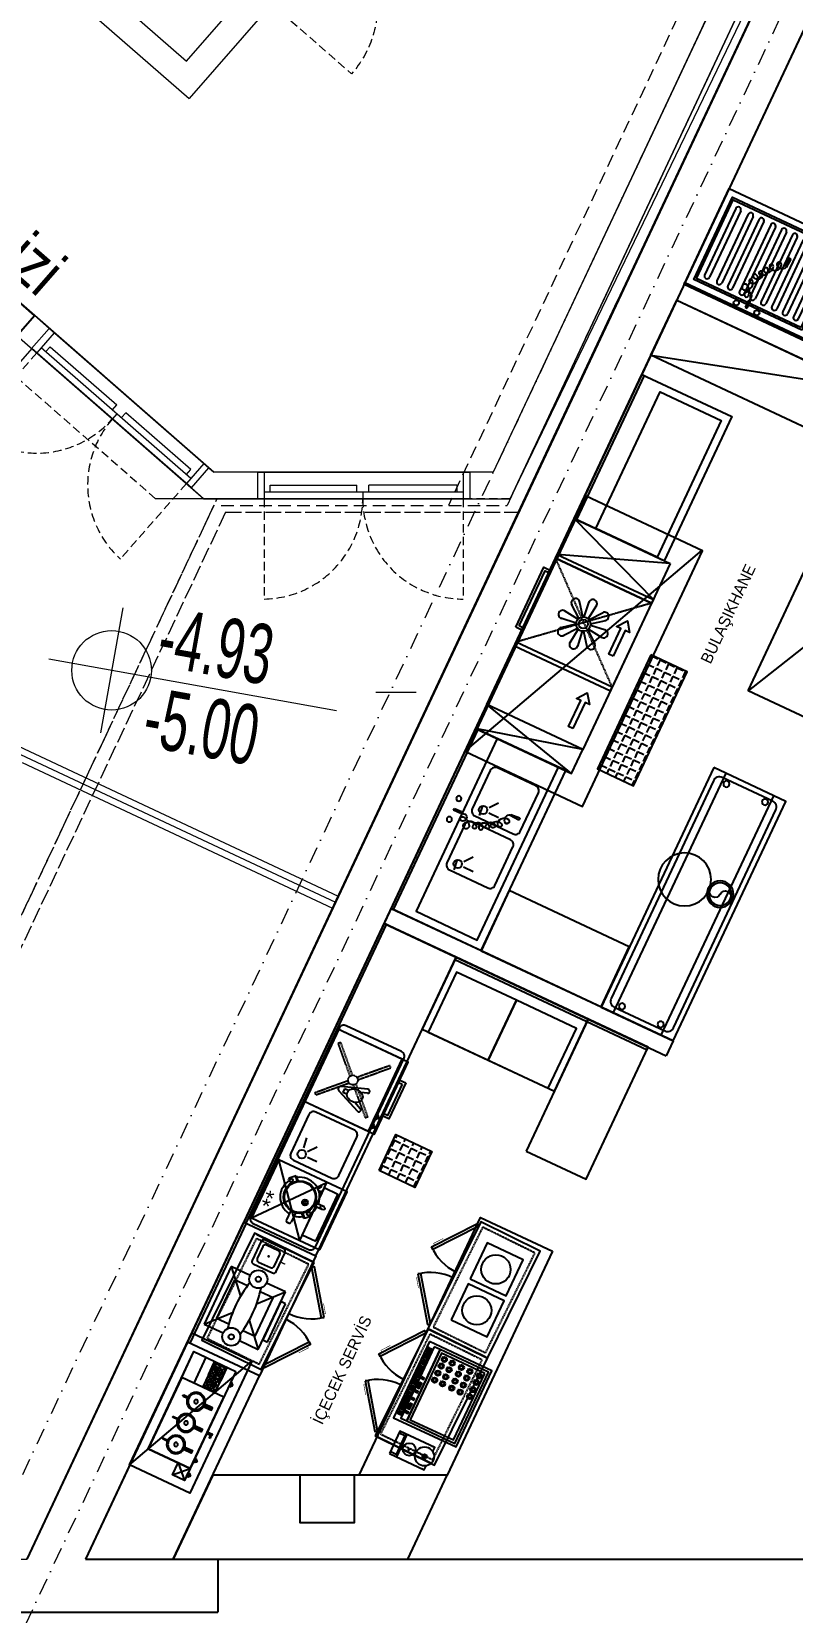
# Model space of a CAD drawing. Header units: millimetres. Extents: x 24907 to 30960, y 3978 to 9944.
# Drawn here: x 26762 to 27335, y 7959 to 9152 of the extents above; entities that cross this region are included whole.
import ezdxf
from ezdxf.enums import TextEntityAlignment as Align

# ---------------------------------------------------------------- set-up
doc = ezdxf.new("R2010")
doc.units = ezdxf.units.MM
for name, pattern in [('ACAD_ISO02W100', [15, 12, -3]), ('DASHDOT', [25.4, 12.7, -6.35, 0, -6.35]), ('DASHED', [0.75, 0.5, -0.25]), ('DOT', [6.35, 0, -6.35]), ('HIDDEN', [9.525, 6.35, -3.175])]:
    doc.linetypes.add(name, pattern=pattern)
for name, color, linetype, lineweight in [('apn', 100, 'Continuous', 20), ('ax2', 211, 'DASHDOT', 13), ('dv', 1, 'Continuous', 20), ('dv_bims_20', 1, 'Continuous', 20), ('iz', 241, 'DOT', 13), ('kl', 5, 'Continuous', 25), ('kr', 42, 'Continuous', 9), ('mr', 124, 'Continuous', 13), ('P', 121, 'HIDDEN', 13), ('p1', 8, 'HIDDEN', 13), ('p2', 121, 'HIDDEN', 13), ('tkpl', 220, 'Continuous', 5), ('y3', 3, 'Continuous', 13)]:
    doc.layers.add(name, color=color, linetype=linetype, lineweight=lineweight)
doc.layers.add('Kıtc-002 Çizgi', color=7, linetype='Continuous')
doc.layers.add('S2000-002 Çizgi', color=7, linetype='Continuous')
doc.styles.get("Standard").update_dxf_attribs({"font": 'arial.ttf'})
doc.styles.add('STYLE5', font='arial.ttf', dxfattribs={"width": 0.6})
doc.styles.add('TAKSİM', font='GOTHIC.TTF', dxfattribs={"height": 20})
doc.styles.add('TRONS', font='arial.ttf', dxfattribs={"width": 0.6, "height": 17.5})

# ---------------------------------------------------------------- blocks, each defined once
blk = doc.blocks.new('y-170')
at = {"layer": 'apn'}
for p, q in [((-170, 15), (0, 15)), ((-165, -5), (-165, 15)), ((-85, 10), (-85, 15)), ((-5, -5), (-5, 15)), ((-165, 10), (-5, 10)), ((-160.5, 9.8), (-160.5, 4.8)), ((-160.5, 4.8), (-89.5, 4.8)), ((-89.5, 9.8), (-89.5, 4.8)), ((-80.5, 9.8), (-80.5, 4.8)), ((-9.5, 4.8), (-80.5, 4.8)), ((-9.5, 9.8), (-9.5, 4.8)), ((0, -5), (-170, -5))]:
    blk.add_line(p, q, dxfattribs=at)
at = {"layer": 'p1'}
for p, q in [((-165, 15), (-165, 95)), ((-5, 15), (-5, 95))]:
    blk.add_line(p, q, dxfattribs=at)
for centre, start, end in [((-165, 15), 0, 90), ((-5, 15), 90, 180)]:
    blk.add_arc(centre, 80, start, end, dxfattribs=at)
blk = doc.blocks.new('kot-p')
for p, q in [((0, 24), (0, -24)), ((86.14, 0), (-24, 0))]:
    blk.add_line(p, q)
blk.add_circle((0, 0), 15)
blk = doc.blocks.new('A$C521B02A0')
at = {"layer": 'S2000-002 Çizgi'}
blk.add_line((6.6, 10), (10.6, 10), dxfattribs=at)
for points in [[(0, 64), (0, 10), (60, 10), (60, 64)], [(0, 64), (0, 5), (60, 5), (60, 64)], [(3, 10), (6.6, 10), (6.6, 8.5), (3, 8.5)], [(4, 8.5), (5.4, 8.5), (5.4, 7.1), (4, 7.1)], [(10.6, 10), (14.3, 10), (14.3, 8.5), (10.6, 8.5)], [(11.6, 8.5), (13.1, 8.5), (13.1, 7.1), (11.6, 7.1)], [(45, 0), (15, 0), (15, 5), (45, 5)], [(43, 2), (17, 2), (17, 5), (43, 5)]]:
    blk.add_lwpolyline(points, close=True, dxfattribs=at)
at = {"layer": 'S2000-002 Çizgi', "linetype": 'DASHED'}
for points in [[(8.1, 57.4), (9.5, 58.8)], [(8.1, 57.4), (26.8, 38.7)], [(9.5, 58.8), (28.2, 40.1)], [(31.9, 40.2), (50.5, 58.8)], [(33.3, 38.8), (51.9, 57.4)], [(50.5, 58.8), (51.9, 57.4)], [(26.7, 35.1), (8.1, 16.4)], [(28.1, 33.6), (9.5, 15)], [(31.8, 33.7), (50.5, 15)], [(33.2, 35.2), (51.9, 16.4)], [(9.5, 15), (8.1, 16.4)], [(50.5, 15), (51.9, 16.4)]]:
    blk.add_lwpolyline(points, dxfattribs=at)
blk.add_circle((30, 36.9), 3.63, dxfattribs=at)
blk = doc.blocks.new('A$C3C3A6592')
at = {"layer": 'S2000-002 Çizgi'}
for points in [[(0, 57), (48.3, 16.9)], [(0, 16.9), (48.3, 57)], [(0, 16.9), (48.3, 16.9)]]:
    blk.add_lwpolyline(points, dxfattribs=at)
for points in [[(0, 0), (48.3, 0), (48.3, 57), (0, 57)], [(4.6, 5.6), (43.7, 5.6), (43.7, 16.9), (4.6, 16.9)]]:
    blk.add_lwpolyline(points, close=True, dxfattribs=at)
blk.add_text('**', height=12, dxfattribs=at).set_placement((11.9, 43))
blk = doc.blocks.new('A$C664B4501')
at = {"layer": 'S2000-002 Çizgi'}
for p, q in [((31, 6.3), (35.4, 8.2)), ((48.3, 6.3), (52.6, 8.2))]:
    blk.add_line(p, q, dxfattribs=at)
for points in [[(0, 0), (63.5, 0), (63.5, 52), (0, 52)], [(2, 10), (61.5, 10), (61.5, 50), (2, 50)], [(4, 48), (4, 12), (59.5, 12), (59.5, 48)], [(2, 5), (61.5, 5), (61.5, 10), (2, 10)], [(26.6, 6.1), (27.8, 6.1), (27.8, 8.2), (26.6, 8.2)], [(31, 6.3), (35.4, 6.3), (35.4, 8.2), (31, 8.2)], [(37.7, 6.1), (38.8, 6.1), (38.8, 8.2), (37.7, 8.2)], [(43.8, 6.1), (45, 6.1), (45, 8.2), (43.8, 8.2)], [(48.3, 6.3), (52.6, 6.3), (52.6, 8.2), (48.3, 8.2)], [(54.9, 6.1), (56.1, 6.1), (56.1, 8.2), (54.9, 8.2)]]:
    blk.add_lwpolyline(points, close=True, dxfattribs=at)
for points, const_width in [([(6.5, 43.3), (5.9, 42.4)], 0.5), ([(11.9, 43.3), (11.3, 42.4)], 0.5), ([(17.9, 43.3), (17.3, 42.4)], 0.5), ([(23.6, 43.3), (23, 42.4)], 0.5), ([(6.5, 35.4), (5.9, 34.5)], 0.5), ([(6.5, 28.5), (5.9, 27.6)], 0.5), ([(11.9, 35.4), (11.3, 34.5)], 0.5), ([(11.9, 28.5), (11.3, 27.6)], 0.5), ([(17.9, 35.4), (17.3, 34.5)], 0.5), ([(17.9, 28.5), (17.3, 27.6)], 0.5), ([(23.6, 35.4), (23, 34.5)], 0.5), ([(23.6, 28.5), (23, 27.6)], 0.5), ([(6.5, 20.7), (5.9, 19.8)], 0.5), ([(6.5, 14.1), (5.9, 13.2)], 0.5), ([(11.9, 20.7), (11.3, 19.8)], 0.5), ([(11.9, 14.1), (11.3, 13.2)], 0.5), ([(17.9, 20.7), (17.3, 19.8)], 0.5), ([(17.9, 14.1), (17.3, 13.2)], 0.5), ([(23.6, 20.7), (23, 19.8)], 0.5), ([(23.6, 14.1), (23, 13.2)], 0.5), ([(26.6, 7.5), (27.8, 7.5)], 0.5), ([(33.2, 5), (33.2, 1.5)], 1), ([(37.7, 7.5), (38.8, 7.5)], 0.5), ([(43.8, 7.5), (45, 7.5)], 0.5), ([(50.5, 5), (50.5, 1.5)], 1), ([(54.9, 7.5), (56.1, 7.5)], 0.5)]:
    blk.add_lwpolyline(points, dxfattribs=dict(at, const_width=const_width))
for points in [[(4.3, 1.8), (4.3, 5)], [(5.9, 5), (5.9, 1.8)], [(6.9, 1.8), (6.9, 5)], [(8.6, 5), (8.6, 1.8)], [(9.6, 1.8), (9.6, 5)], [(11.3, 5), (11.3, 1.8)], [(12.3, 1.8), (12.3, 5)], [(14, 5), (14, 1.8)], [(15, 1.8), (15, 5)], [(16.6, 5), (16.6, 1.8)], [(17.6, 1.8), (17.6, 5)], [(19.3, 5), (19.3, 1.8)], [(20.3, 1.8), (20.3, 5)], [(22, 5), (22, 1.8)], [(23, 1.8), (23, 5)], [(24.7, 5), (24.7, 1.8)], [(25.7, 1.8), (25.7, 5)], [(27.3, 5), (27.3, 1.8)], [(28.3, 1.8), (28.3, 5)], [(30, 5), (30, 1.8)], [(31, 1.8), (31, 5)], [(32.7, 5), (32.7, 1.8)], [(33.7, 1.8), (33.7, 5)], [(35.4, 5), (35.4, 1.8)], [(36.4, 1.8), (36.4, 5)], [(38, 5), (38, 1.8)], [(39, 1.8), (39, 5)], [(40.7, 5), (40.7, 1.8)], [(41.7, 1.8), (41.7, 5)], [(43.4, 5), (43.4, 1.8)], [(44.4, 1.8), (44.4, 5)], [(46.1, 5), (46.1, 1.8)], [(47.1, 1.8), (47.1, 5)], [(48.7, 5), (48.7, 1.8)], [(49.7, 1.8), (49.7, 5)], [(51.4, 5), (51.4, 1.8)], [(52.4, 1.8), (52.4, 5)], [(54.1, 5), (54.1, 1.8)], [(55.1, 1.8), (55.1, 5)], [(56.8, 5), (56.8, 1.8)], [(57.8, 1.8), (57.8, 5)], [(59.4, 5), (59.4, 1.8)]]:
    blk.add_lwpolyline(points, dxfattribs=at)
for centre, radius in [((7.5, 45.1), 1.98), ((7.5, 37.2), 1.98), ((7.5, 45.1), 1.24), ((7.5, 37.2), 1.24), ((13, 45.1), 1.98), ((13, 37.2), 1.98), ((13, 45.1), 1.24), ((13, 37.2), 1.24), ((18.9, 45.1), 1.98), ((18.9, 37.2), 1.98), ((18.9, 45.1), 1.24), ((18.9, 37.2), 1.24), ((24.7, 45.1), 1.98), ((24.7, 37.2), 1.98), ((24.7, 45.1), 1.24), ((24.7, 37.2), 1.24), ((7.5, 30.2), 1.98), ((7.5, 22.5), 1.98), ((7.5, 30.2), 1.24), ((13, 30.2), 1.98), ((13, 22.5), 1.98), ((13, 30.2), 1.24), ((18.9, 30.2), 1.98), ((18.9, 22.5), 1.98), ((18.9, 30.2), 1.24), ((24.7, 30.2), 1.98), ((24.7, 22.5), 1.98), ((24.7, 30.2), 1.24), ((7.5, 15.9), 1.98), ((7.5, 22.5), 1.24), ((7.5, 15.9), 1.24), ((13, 15.9), 1.98), ((13, 22.5), 1.24), ((13, 15.9), 1.24), ((18.9, 15.9), 1.98), ((18.9, 22.5), 1.24), ((18.9, 15.9), 1.24), ((24.7, 15.9), 1.98), ((24.7, 22.5), 1.24), ((24.7, 15.9), 1.24)]:
    blk.add_circle(centre, radius, dxfattribs=at)
for centre in [(5.1, 1.8), (7.8, 1.8), (10.4, 1.8), (13.1, 1.8), (15.8, 1.8), (18.5, 1.8), (21.1, 1.8), (23.8, 1.8), (26.5, 1.8), (29.2, 1.8), (31.8, 1.8), (34.5, 1.8), (37.2, 1.8), (39.9, 1.8), (42.5, 1.8), (45.2, 1.8), (47.9, 1.8), (50.6, 1.8), (53.2, 1.8), (55.9, 1.8), (58.6, 1.8)]:
    blk.add_arc(centre, 0.837, 180, 0, dxfattribs=at)
blk = doc.blocks.new('A$C0D0247C1')
at = {"layer": 'Kıtc-002 Çizgi'}
for points in [[(2, 0), (18, 0, 0.414214), (20, 2), (20, 18, 0.414214), (18, 20), (2, 20, 0.414214), (0, 18), (0, 2, 0.414214)], [(5, 3), (15, 3, 0.414214), (17, 5), (17, 15, 0.414214), (15, 17), (5, 17, 0.414214), (3, 15), (3, 5, 0.414214)]]:
    blk.add_lwpolyline(points, format="xyb", close=True, dxfattribs=at)
at = {"layer": 'Kıtc-002 Çizgi', "const_width": 1}
blk.add_lwpolyline([(9.5, 10.1, 1), (10.5, 10.1, 1)], format="xyb", close=True, dxfattribs=at)
blk.add_lwpolyline([(20, 10), (23.9, 10)], dxfattribs=at)
blk = doc.blocks.new('A$C2B7B2AEF')
at = {"layer": 'S2000-002 Çizgi'}
for p, q in [((26.1, 35.4), (25.6, 35.8)), ((1.5, 29.6), (1.2, 29.9)), ((2.5, 30.7), (1.5, 29.6)), ((4.4, 29.1), (3.4, 27.8)), ((4, 27.2), (3.4, 27.8)), ((7.9, 31.5), (5.1, 34.2)), ((8.5, 31.8), (5.6, 34.6)), ((23.4, 33.5), (25.1, 35.8)), ((24.4, 32.7), (26.1, 35)), ((25.7, 31.4), (26.7, 32.2)), ((27.6, 28.9), (28.7, 29.7)), ((25.3, 13.5), (26.3, 14.8)), ((25.6, 15.4), (26.3, 14.8)), ((27.1, 22.6), (33.7, 22.6)), ((27.1, 20), (33.7, 20)), ((27.2, 11.9), (28.1, 13)), ((28.1, 13), (28.5, 12.6)), ((12.9, 9.1), (12.9, 1.3)), ((14.2, 0), (15.5, 0)), ((16.8, 9.1), (16.8, 1.3)), ((21.2, 10.7), (24.1, 8)), ((21.8, 11.1), (24.6, 8.4))]:
    blk.add_line(p, q, dxfattribs=at)
for centre, radius in [((3.5, 30), 1.28), ((14.8, 21.3), 12.3), ((14.8, 21.3), 11.7), ((20, 19.2), 2.18), ((20, 19.2), 0.896), ((26.1, 12.6), 1.28)]:
    blk.add_circle(centre, radius, dxfattribs=at)
for centre, radius, start, end in [((14.8, 21.3), 14.9, 4.9348, 123.8208), ((25.4, 35.6), 0.32, 52.57, 142.57), ((14.8, 21.3), 14.9, 146.7276, 262.5863), ((14.8, 21.3), 16.2, 124.8183, 147.6606), ((25.9, 35.2), 0.32, 322.57, 52.57), ((14.8, 21.3), 16.2, 31.2104, 42.5747), ((14.8, 21.3), 16.2, 304.8183, 327.6606), ((14.8, 21.3), 14.9, 326.7276, 355.0652), ((32.3, 21.3), 0.64, 129.4184, 230.5816), ((34.2, 19), 3.62, 98.2247, 129.4184), ((34.2, 23.6), 3.62, 230.5816, 261.7753), ((33.2, 19), 3.62, 50.5816, 81.7753), ((33.2, 23.6), 3.62, 278.2247, 309.4184), ((35.1, 21.3), 0.64, 309.4184, 50.5816), ((14.2, 1.3), 1.28, 180, 270), ((15.5, 1.3), 1.28, 270, 0), ((14.8, 21.3), 14.9, 277.4137, 303.8208)]:
    blk.add_arc(centre, radius, start, end, dxfattribs=at)
blk = doc.blocks.new('A$C7D36761A')
at = {"layer": 'S2000-002 Çizgi'}
for points in [[(0, 20.5), (6.6, 1.2, 0.691141), (10.4, 1.1), (18.3, 20.3)], [(2.8, 21.4), (4.5, 16.8, 0.691141)]]:
    blk.add_lwpolyline(points, format="xyb", dxfattribs=at)
for points in [[(13.1, 15.7), (15.5, 21.4)], [(7.1, 7.7), (7.1, 4.4)], [(7.1, 4.4), (10.1, 4.4)], [(10.1, 7.7), (10.1, 4.4)]]:
    blk.add_lwpolyline(points, dxfattribs=at)
for centre, start, end in [((1.4, 21), 18.9768, 198.9768), ((16.9, 20.9), 337.5765, 157.5765)]:
    blk.add_arc(centre, 1.5, start, end, dxfattribs=at)
blk.add_ellipse((8.6, 13.6), major_axis=(0, -6.18), ratio=0.781319, dxfattribs=at)
blk = doc.blocks.new('A$C1C4536AD')
at = {"layer": 'S2000-002 Çizgi'}
for points in [[(0, 29), (0, 0), (18.5, 0)], [(3.4, 29), (0, 29), (0, 26.8)], [(7.8, 24.8), (10.9, 24.9)], [(18.5, 26.9), (18.5, 29), (15.2, 29)], [(18.5, 0), (18.5, 29)], [(0, 5.8), (18.5, 5.8)], [(1.3, 0), (1.3, 4.8), (17, 4.8), (17, 0)]]:
    blk.add_lwpolyline(points, dxfattribs=at)
at = {"layer": 'S2000-002 Çizgi', "const_width": 1}
blk.add_lwpolyline([(9.2, 12, 1), (10.2, 12, 1)], format="xyb", close=True, dxfattribs=at)
at = {"layer": 'S2000-002 Çizgi'}
blk.add_lwpolyline([(0.3, 5.2), (1.3, 5.2), (1.3, 5.8), (0.3, 5.8)], close=True, dxfattribs=at)
for centre, radius in [((9.3, 24.9), 7.2), ((9.3, 24.9), 1.6), ((9.4, 12.2), 4.82)]:
    blk.add_circle(centre, radius, dxfattribs=at)
blk = doc.blocks.new('A$C0A5F233F')
at = {"layer": 'S2000-002 Çizgi'}
blk.add_lwpolyline([(0, 29.5), (5.3, 0), (34.8, 5.3), (29.5, 34.8), (0, 29.5)], dxfattribs=at)
blk.add_circle((17, 17.9), 11, dxfattribs=at)
blk = doc.blocks.new('A$C451D4DAD')
at = {"layer": 'S2000-002 Çizgi', "extrusion": (0, 0, -1)}
for p, q in [((6.8, 49), (54.8, 49)), ((6.8, 49), (24.1, 33.2)), ((6.8, 33.3), (6.8, 49)), ((54.8, 49), (37.7, 33.4)), ((54.8, 49), (54.8, 33.3)), ((14.8, 42.5), (46.8, 42.5)), ((14.8, 31.8), (14.8, 42.5)), ((46.8, 42.5), (46.8, 32.3)), ((24.1, 19.8), (6.8, 4)), ((6.8, 4), (6.8, 19.7)), ((14.8, 10.5), (14.8, 21.2)), ((37.7, 19.6), (54.8, 4)), ((46.8, 20.7), (46.8, 10.5)), ((54.8, 19.7), (54.8, 4)), ((54.8, 4), (6.8, 4)), ((46.8, 10.5), (14.8, 10.5)), ((14.8, 4), (46.8, 4)), ((14.8, 0), (14.8, 4)), ((46.8, 0), (14.8, 0)), ((46.8, 4), (46.8, 0))]:
    blk.add_line(p, q, dxfattribs=at)
for centre, radius in [((-6.8, 26.5), 6.8), ((-6.8, 26.5), 2), ((-54.8, 26.5), 6.8), ((-54.8, 26.5), 2)]:
    blk.add_circle(centre, radius, dxfattribs=at)
for centre, start, end in [((-32.1, -51.4), 76.1597, 102.3998), ((-32.1, 104.4), 257.6002, 283.8403)]:
    blk.add_arc(centre, 85, start, end, dxfattribs=at)
blk = doc.blocks.new('A$C08847F1B')
at = {"layer": 'S2000-002 Çizgi'}
blk.add_lwpolyline([(0, 30.6), (30.6, 30.6), (30.6, 0), (0, 0), (0, 30.6)], dxfattribs=at)
blk.add_lwpolyline([(15.5, 29.5), (15.5, 23.4, -0.414214), (15.3, 23.2), (15.2, 23.2, -0.414214), (15, 23.4), (15, 29.5), (2.7, 29.5, 0.668179), (2.3, 28.6), (10.8, 20.1, -0.810443), (10.4, 19.8), (1.6, 28.6, 0.668179), (1, 28.4), (1, 15.5), (7.1, 15.5, -0.414214), (7.3, 15.3), (7.3, 15.2, -0.414214), (7.1, 15), (1, 15), (1, 2.7, 0.668179), (1.9, 2.3), (10.4, 10.8, -0.810443), (10.8, 10.4), (2, 1.6, 0.668179), (2.2, 1), (15, 1), (15, 7.1, -0.414214), (15.2, 7.3), (15.3, 7.3, -0.414214), (15.5, 7.1), (15.5, 1), (27.9, 1, 0.668179), (28.3, 1.9), (19.8, 10.4, -0.810443), (20.2, 10.8), (29, 2, 0.668179), (29.5, 2.2), (29.5, 15), (23.4, 15, -0.414214), (23.2, 15.2), (23.2, 15.3, -0.414214), (23.4, 15.5), (29.5, 15.5), (29.5, 28.4, 0.668179), (29, 28.6), (20.2, 19.8, -0.810443), (19.8, 20.1), (28.3, 28.6, 0.668179), (27.9, 29.5)], format="xyb", close=True, dxfattribs=at)
for radius in [10.8, 5.66, 2.6]:
    blk.add_circle((15.3, 15.8), radius, dxfattribs=at)
blk = doc.blocks.new('A$C0AAB4699')
at = {"layer": 'S2000-002 Çizgi'}
for points in [[(34.4, 14.8, -0.072213), (32.4, 14.8), (32.4, 8.5), (34.4, 8.5)], [(50.2, 8.5), (52.3, 8.5), (52.3, 14.8, -0.072213), (50.2, 14.8)], [(68.1, 8.5), (70.1, 8.5), (70.1, 14.8, -0.072213), (68.1, 14.8)]]:
    blk.add_hatch(color=256, dxfattribs=at).paths.add_polyline_path(points)
for p, q in [((81, 14.2), (91, 4.2)), ((91, 14.2), (81, 4.2))]:
    blk.add_line(p, q, dxfattribs=at)
for points in [[(0, 4.2), (81, 4.2), (81, 39.2), (0, 39.2)], [(0, 29.2), (21.5, 29.2), (21.5, 39.2), (0, 39.2)], [(81, 4.2), (21.5, 4.2), (21.5, 39.2), (81, 39.2)], [(81, 4.2), (91, 4.2), (91, 14.2), (81, 14.2)], [(9.3, 4.2), (12.2, 4.2), (12.2, 3), (9.3, 3)], [(10.2, 3), (11.3, 3), (11.3, 1.9), (10.2, 1.9)], [(53.8, 0.2), (51.2, 0.4), (51.2, 1), (53.8, 1.2)], [(75.5, 4.2), (72.6, 4.2), (72.6, 3), (75.5, 3)], [(74.7, 3), (73.5, 3), (73.5, 1.9), (74.7, 1.9)], [(87.5, 4.2), (84.5, 4.2), (84.5, 3), (87.5, 3)], [(86.6, 3), (85.4, 3), (85.4, 1.9), (86.6, 1.9)]]:
    blk.add_lwpolyline(points, close=True, dxfattribs=at)
for points in [[(32.9, 28.7), (32.9, 32.2)], [(33.8, 32.2), (33.8, 28.7)], [(50.8, 32.2), (50.8, 28.7)], [(51.7, 28.7), (51.7, 32.2)], [(68.7, 32.2), (68.7, 28.7)], [(69.6, 28.7), (69.6, 32.2)], [(34.4, 14.8), (34.4, 8.5), (32.4, 8.5), (32.4, 14.8)], [(50.2, 14.8), (50.2, 8.5), (52.3, 8.5), (52.3, 14.8)], [(68.1, 14.8), (68.1, 8.5), (70.1, 8.5), (70.1, 14.8)], [(51.8, 0), (50.7, 0), (50.7, 4.2)], [(51.8, 4.2), (51.8, 1.1)], [(51.8, 0.4), (51.8, 0)]]:
    blk.add_lwpolyline(points, dxfattribs=at)
for centre, radius in [((33.4, 21.7), 7), ((33.4, 21.7), 6), ((51.2, 21.7), 7), ((51.2, 21.7), 6), ((69.1, 21.7), 7), ((69.1, 21.7), 6), ((33.4, 21.7), 1.45), ((51.2, 21.7), 1.45), ((69.1, 21.7), 1.45)]:
    blk.add_circle(centre, radius, dxfattribs=at)
for centre in [(33.4, 32.2), (51.2, 32.2), (69.1, 32.2)]:
    blk.add_arc(centre, 0.438, 0, 180, dxfattribs=at)
at = {"layer": 'S2000-002 Çizgi', "yscale": 0.3284582400001454}
for xscale, zscale in [(-0.3284582400001454, 0.3284582400000002), (0.3284582400001454, 0.3284582400001454)]:
    blk.add_blockref('A$C08847F1B', (11, 11.7), dxfattribs=dict(at, xscale=xscale, zscale=zscale))
blk = doc.blocks.new('A$C22C17020')
at = {"layer": 'S2000-002 Çizgi'}
for points in [[(125.1, 38.7), (125.1, 88.7), (35.1, 88.7), (35.1, 38.7)], [(68.4, 13.7), (37.4, 36.9), (38.7, 38.7), (69.8, 15.5)], [(91.4, 13.5), (122.3, 36.9), (120.9, 38.7), (90, 15.4)]]:
    blk.add_lwpolyline(points, close=True, dxfattribs=at)
at = {"layer": 'S2000-002 Çizgi', "linetype": 'DASHED'}
blk.add_lwpolyline([(122.1, 85.7), (38.1, 85.7), (38.1, 41.7), (122.1, 41.7)], close=True, dxfattribs=at)
at = {"layer": 'S2000-002 Çizgi'}
blk.add_lwpolyline([(125.1, 86.7), (125.1, 38.7)], dxfattribs=at)
at = {"layer": 'S2000-002 Çizgi', "const_width": 0.387}
for points in [[(66.3, 15.2), (65.4, 14), (60.3, 17.8), (59, 18.8)], [(93.4, 15.1), (94.3, 13.9), (99.4, 17.7), (100.7, 18.7)]]:
    blk.add_lwpolyline(points, dxfattribs=at)
at = {"layer": 'S2000-002 Çizgi'}
for centre, start, end in [((38.7, 38.7), 319.755, 0), ((120.9, 38.7), 180, 220.5092)]:
    blk.add_arc(centre, 38.7, start, end, dxfattribs=at)
blk = doc.blocks.new('A$C498D45C4')
at = {"layer": 'S2000-002 Çizgi'}
for p, q in [((0, 85), (30, 5)), ((0, 5), (30, 85)), ((33, 5), (33, 85)), ((175, 85), (155, 5)), ((155, 85), (175, 5)), ((67.6, 50.2), (66.1, 62.1)), ((70.9, 50.2), (72.4, 62.1)), ((64, 46.7), (52.1, 48.2)), ((64.4, 47.5), (54.9, 54.9)), ((66.7, 49.9), (59.4, 59.3)), ((71.7, 49.9), (79.1, 59.3)), ((74.1, 47.5), (83.6, 54.9)), ((74.4, 46.7), (86.4, 48.2)), ((64, 43.3), (52.1, 41.8)), ((64.4, 42.5), (54.9, 35.1)), ((66.7, 40.1), (59.4, 30.7)), ((67.6, 39.8), (66.1, 27.9)), ((70.9, 39.8), (72.4, 27.9)), ((71.7, 40.1), (79.1, 30.7)), ((74.1, 42.5), (83.6, 35.1)), ((74.4, 43.3), (86.4, 41.8))]:
    blk.add_line(p, q, dxfattribs=at)
at = {"layer": 'S2000-002 Çizgi', "linetype": 'DASHED'}
for p, q in [((33, 85), (103, 5)), ((103, 85), (33, 5))]:
    blk.add_line(p, q, dxfattribs=at)
at = {"layer": 'S2000-002 Çizgi'}
for points in [[(0, 85), (155, 85), (155, 5), (0, 5)], [(30, 85), (33, 85), (33, 5), (30, 5)], [(33, 85), (103, 85), (103, 5), (33, 5)], [(106, 85), (103, 85), (103, 5), (106, 5)], [(155, 5), (175, 5), (175, 85), (155, 85)], [(81.7, 75.7), (81.7, 75.7), (81.7, 72.1), (60.1, 72.1), (60.1, 68.5), (52.9, 74.1), (60.1, 79.3), (60.1, 75.7)], [(143.8, 71.4), (143.8, 71.4), (143.8, 67.8), (122.2, 67.8), (122.2, 64.2), (115, 69.8), (122.2, 75), (122.2, 71.4)], [(93, 0), (43, 0), (43, 5), (93, 5)], [(91, 2), (45, 2), (45, 5), (91, 5)]]:
    blk.add_lwpolyline(points, close=True, dxfattribs=at)
for radius in [5.47, 3.47]:
    blk.add_circle((69.2, 45), radius, dxfattribs=at)
for centre, start, end in [((57.1, 57.1), 33.3194, 236.6806), ((69.2, 62.1), 348.3194, 191.6806), ((81.3, 57.1), 303.3194, 146.6806), ((52.1, 45), 78.3194, 281.6806), ((86.4, 45), 258.3194, 101.6806), ((57.1, 32.9), 123.3194, 326.6806), ((69.2, 27.9), 168.3194, 11.6806), ((81.3, 32.9), 213.3194, 56.6806)]:
    blk.add_arc(centre, 3.16, start, end, dxfattribs=at)
blk = doc.blocks.new('A$C601334F7')
at = {"layer": 'S2000-002 Çizgi'}
h = blk.add_hatch(color=256, dxfattribs=at)
edge = h.paths.add_edge_path()
edge.add_arc((115.2, 61.5), 10, 0, 360)
edge = h.paths.add_edge_path(flags=16)
edge.add_arc((115.2, 61.5), 8.5, 0, 360)
for centre, radius in [((7.1, 62.6), 2.32), ((192.4, 62.6), 2.32), ((113.8, 32.5), 20), ((7.1, 30.5), 2.32), ((192.4, 30.5), 2.32)]:
    blk.add_circle(centre, radius)
for points in [[(199.5, 16.5), (0, 16.5), (0, 76.5), (199.5, 76.5)], [(199.5, 26.5), (0, 26.5), (0, 66.5), (199.5, 66.5)]]:
    blk.add_lwpolyline(points, close=True, dxfattribs=at)
blk.add_lwpolyline([(190.5, 20.5), (9, 20.5, -0.414214), (4, 25.5), (4, 67.5, -0.414214), (9, 72.5), (190.5, 72.5, -0.414214), (195.5, 67.5), (195.5, 25.5, -0.414214)], format="xyb", close=True, dxfattribs=at)
for radius in [10, 8.5]:
    blk.add_circle((115.2, 61.5), radius, dxfattribs=at)
for centre, start, end in [((115.2, 57.3), 90, 270), ((115.2, 65.8), 270, 90)]:
    blk.add_arc(centre, 4.25, start, end, dxfattribs=at)
blk = doc.blocks.new('A$C7BE05278')
at = {"layer": 'S2000-002 Çizgi'}
h = blk.add_hatch(color=256, dxfattribs=at)
h.paths.add_polyline_path([(4.7, 9.9, -0.025454), (4.8, 10.4, 0.278063), (0.8, 7.5), (1.2, 7.3, -0.265675)])
h.paths.add_polyline_path([(5.4, 10.4, 0.028094), (4.8, 10.4, 0.025454), (4.7, 9.9, -0.030609), (5.2, 9.9, -0.027259)])
h.paths.add_polyline_path([(5.4, 10.4, 0.027259), (5.2, 9.9, -0.171751), (7.9, 9), (7.9, 9), (7.9, 9, -1.347305), (5.2, 7.1, -0.147228), (5.2, 9.9, 0.030609), (4.7, 9.9, 0.138731), (4.7, 7, 1.347306), (8.2, 9.4, 0.162476)])
h.paths.add_polyline_path([(12.5, 12.7), (12.7, 13.1, 0.483116), (4.8, 10.4, -0.028094), (5.4, 10.4, -0.470681)])
for p, q in [((14.4, 47.6), (14.3, 41.7)), ((14.4, 47.6), (14.3, 41.7)), ((14.3, 41.7), (15.9, 41.7)), ((14.3, 41.7), (15.9, 41.7)), ((16, 47.6), (14.4, 47.6)), ((16, 47.6), (14.4, 47.6)), ((15.1, 47.6), (15, 38.9)), ((15.9, 41.7), (16, 47.6)), ((15.9, 41.7), (16, 47.6)), ((0.5, 7.3), (0, 0)), ((0.5, 7.3), (0, 0)), ((0, 0), (1.9, 0)), ((1.5, 7.3), (0.5, 7.3)), ((1.5, 7.3), (0.5, 7.3)), ((1.9, 0), (1.5, 7.3)), ((1.9, 0), (1.5, 7.3))]:
    blk.add_line(p, q, dxfattribs=at)
for centre in [(6.3, 47.8), (23.5, 47.6)]:
    blk.add_circle(centre, 1.99, dxfattribs=at)
for centre, radius, start, end in [((17.8, 38.9), 2.86, 179.43, 359.43), ((19.1, 38.9), 1.6, 359.43, 179.43), ((25.1, 38.8), 7.64, 179.43, 242.0346), ((23.5, 30.9), 5.53, 105.7663, 225.7833), ((22.6, 34), 2.23, 242.0346, 105.7663), ((18.1, 21.1), 3.83, 52.4089, 229.1112), ((20, 25.6), 3.8, 74.9498, 261.6763), ((19.6, 23.1), 1.26, 261.6763, 52.4089), ((20.6, 27.9), 1.41, 225.7833, 74.9498), ((9.4, 8.6), 4.83, 57.0103, 197.5795), ((14.4, 12.6), 4.98, 103.1199, 200.7743), ((11.2, 11.3), 1.54, 200.7743, 57.0103), ((15.6, 16.7), 3.77, 86.0156, 220.6772), ((13.7, 15.7), 1.76, 236.8088, 103.1199), ((16.5, 19.2), 1.37, 229.1112, 116.3243), ((4.8, 5.6), 4.31, 51.245, 156.7533), ((6.4, 7.6), 1.7, 197.5795, 51.245)]:
    blk.add_arc(centre, radius, start, end, dxfattribs=at)
blk.add_solid([(15.9, 41.7), (14.3, 41.7), (16, 47.6), (14.4, 47.6)], dxfattribs=at)
blk = doc.blocks.new('A$C59F533BB')
at = {"layer": 'S2000-002 Çizgi'}
for p, q in [((30.7, 91.7), (29.6, 99.5)), ((34.5, 100.4), (39.6, 106.5)), ((36.2, 96.5), (44.1, 96.5)), ((34.5, 55.4), (39.6, 61.5)), ((30.7, 46.6), (29.6, 54.5)), ((36.2, 51.5), (44.1, 51.5))]:
    blk.add_line(p, q, dxfattribs=at)
for points in [[(0, 150), (0, 0), (75, 0), (75, 150)], [(0, 150), (0, 0), (2, 0), (2, 150)], [(18, 150), (18, 6), (69, 6), (69, 150)]]:
    blk.add_lwpolyline(points, close=True, dxfattribs=at)
for points in [[(63.5, 94), (63.5, 126, 0.414214), (59.5, 130), (27.5, 130, 0.414214), (23.5, 126), (23.5, 94, 0.414214), (27.5, 90), (59.5, 90, 0.414214)], [(63.5, 49), (63.5, 81, 0.414214), (59.5, 85), (27.5, 85, 0.414214), (23.5, 81), (23.5, 49, 0.414214), (27.5, 45), (59.5, 45, 0.414214)]]:
    blk.add_lwpolyline(points, format="xyb", close=True, dxfattribs=at)
for centre in [(31.2, 96.7), (31.2, 51.7)]:
    blk.add_circle(centre, 3.19, dxfattribs=at)
at = {"layer": 'S2000-002 Çizgi', "xscale": -1, "rotation": 89.9999999999988}
blk.add_blockref('A$C7BE05278', (58.8, 103), dxfattribs=at)
blk = doc.blocks.new('A$C7AC72EB0')
at = {"layer": 'S2000-002 Çizgi', "color": 254}
for p, q in [((11, 11.5), (11, 67)), ((15, 11.5), (15, 67)), ((20, 11.5), (20, 67)), ((24, 11.5), (24, 67)), ((29, 11.5), (29, 67)), ((33, 11.5), (33, 67)), ((38, 11.5), (38, 67)), ((42, 11.5), (42, 67)), ((47, 11.5), (47, 67)), ((51, 11.5), (51, 67)), ((56, 11.5), (56, 67)), ((60, 11.5), (60, 67)), ((65.7, 11.5), (65.7, 67)), ((69.7, 11.5), (69.7, 67)), ((74.7, 11.5), (74.7, 67)), ((78.7, 11.5), (78.7, 67)), ((85, 11.5), (85, 67)), ((89, 11.5), (89, 67))]:
    blk.add_line(p, q, dxfattribs=at)
at = {"layer": 'S2000-002 Çizgi'}
for points in [[(0, 80), (100, 80), (100, 0), (0, 0)], [(0, 80), (100, 80), (100, 78.5), (0, 78.5)], [(5, 73.5), (95, 73.5), (95, 5), (5, 5)], [(6.5, 72), (93.5, 72), (93.5, 6.5), (6.5, 6.5)]]:
    blk.add_lwpolyline(points, close=True, dxfattribs=at)
at = {"layer": 'S2000-002 Çizgi', "color": 254}
for centre, start, end in [((13, 67), 0, 180), ((22, 67), 0, 180), ((31, 67), 0, 180), ((40, 67), 0, 180), ((49, 67), 0, 180), ((58, 67), 0, 180), ((67.7, 67), 0, 180), ((76.7, 67), 0, 180), ((87, 67), 0, 180), ((13, 11.5), 180, 0), ((22, 11.5), 180, 0), ((31, 11.5), 180, 0), ((40, 11.5), 180, 0), ((49, 11.5), 180, 0), ((58, 11.5), 180, 0), ((67.7, 11.5), 180, 0), ((76.7, 11.5), 180, 0), ((87, 11.5), 180, 0)]:
    blk.add_arc(centre, 2, start, end, dxfattribs=at)
at = {"layer": 'S2000-002 Çizgi'}
blk.add_blockref('A$C7BE05278', (35, 28.3), dxfattribs=at)

msp = doc.modelspace()

# ---------------------------------------------------------------- hatches: boundary and pattern name
h = msp.add_hatch()
h.set_pattern_fill('ANGLE', color=256, angle=-115.1398)
h.set_pattern_definition([(244.86019, (101141.091, 45776.287), (6.3233378, -2.96742724), [5.08, -1.905]), (334.86019, (101141.091, 45776.287), (2.96742724, 6.3233378), [5.08, -1.905])])
h.paths.add_polyline_path([(27188.4, 8595.5), (27215.5, 8582.7), (27255.9, 8668.7), (27228.7, 8681.5)])
h = msp.add_hatch()
h.set_pattern_fill('ANGLE', color=256, angle=-115.1398)
h.set_pattern_definition([(244.86019, (100593.9466, 44658.3596), (6.3233378, -2.96742724), [5.08, -1.905]), (334.86019, (100593.9466, 44658.3596), (2.96742724, 6.3233378), [5.08, -1.905])])
h.paths.add_polyline_path([(27063.6, 8306.9), (27036.4, 8319.6), (27023.7, 8292.5), (27050.8, 8279.7)])

# ---------------------------------------------------------------- linework, layer by layer
at = {"color": 1}
for p, q in [((27454.6, 8866.7), (27253.7, 8961)), ((27248.2, 8949.3), (27460.9, 8849.4)), ((27245.5, 8390.4), (27032.8, 8490.3)), ((27027.5, 8479), (27240.2, 8379.1)), ((27245.5, 8390.4), (27240.2, 8379.1))]:
    msp.add_line(p, q, dxfattribs=at)
at = {"ltscale": 5}
for p, q in [((27228.6, 8907.6), (27390.7, 8882.4)), ((27212.4, 8461.2), (27121.9, 8503.7)), ((27191.2, 8415.9), (27212.4, 8461.2)), ((27191.2, 8415.9), (27208.2, 8452.1))]:
    msp.add_line(p, q, dxfattribs=at)
for p, q in [((27266.7, 8760.4), (27088.4, 8608.9)), ((27409.1, 8739), (27302, 8654.4)), ((26923.5, 8252.7), (26881, 8162.2)), ((26835.7, 8070.4), (26927.7, 8148.8)), ((26810.6, 8064.3), (26810.8, 8064.3)), ((26902.2, 7999.3), (27402.2, 7999.3))]:
    msp.add_line(p, q)
for points in [[(27228.6, 8907.6), (27248.2, 8949.3), (27390.7, 8882.4), (27371.1, 8840.7)], [(27121.9, 8503.7), (27100.7, 8458.4), (27191.2, 8415.9), (27212.4, 8461.2)]]:
    msp.add_lwpolyline(points, close=True, dxfattribs=at)
for points in [[(27179.8, 8801.2), (27089.3, 8608.4), (27177.1, 8567.2), (27267.6, 8760)], [(27302, 8654.4), (27353.8, 8764.9), (27409.1, 8739), (27357.2, 8628.5)], [(27228.7, 8681.5), (27188.4, 8595.5), (27215.5, 8582.7), (27255.9, 8668.7)], [(27056.3, 8399.2), (27155.9, 8352.4), (27181.4, 8406.7), (27081.8, 8453.5)], [(27080.9, 8451.7), (27225.8, 8383.7), (27226.6, 8385.5), (27081.8, 8453.5)], [(27060.8, 8397), (27106.1, 8375.8), (27127.3, 8421.1), (27082.1, 8442.3)], [(27106.1, 8375.8), (27151.3, 8354.6), (27172.6, 8399.8), (27127.3, 8421.1)], [(27134.6, 8307.2), (27179.9, 8285.9), (27226.6, 8385.5), (27181.4, 8406.7)], [(27023.7, 8292.5), (27036.4, 8319.6), (27063.6, 8306.9), (27050.8, 8279.7)], [(26921.7, 8253.5), (26976, 8228.1), (26933.5, 8137.5), (26879.2, 8163)], [(27154.4, 8231.6), (27075.1, 8062.7), (27008.8, 8062.7), (27100.1, 8257.1)], [(26835.7, 8070.4), (26882.5, 8170), (26927.7, 8148.8), (26881, 8049.2)], [(26802.4, 7999.3), (26868.6, 7999.3), (26933.5, 8137.5), (26879.2, 8163)], [(26868.6, 7999.3), (27045.4, 7999.3), (27075.1, 8062.7), (26898.4, 8062.7)], [(27005.2, 8062.7), (26964, 8062.7), (26964, 8027), (27005.2, 8027)]]:
    msp.add_lwpolyline(points, close=True)
at = {"layer": 'apn'}
for p, q in [((26778.9, 8924.5), (26765.7, 8909.4)), ((26775.2, 8927.8), (26895.4, 8822.6)), ((26882.3, 8807.5), (26762, 8912.7)), ((26881.8, 8814.6), (26769, 8913.2)), ((26772.6, 8910.4), (26775.8, 8914.1)), ((26775.8, 8914.1), (26826, 8870.3)), ((26822.7, 8866.5), (26826, 8870.3)), ((26826, 8863.4), (26822.7, 8859.6)), ((26829.5, 8860.6), (26832.8, 8864.3)), ((26881.8, 8821.5), (26832.8, 8864.3)), ((26891.7, 8825.9), (26878.5, 8810.8)), ((26878.4, 8817.5), (26881.8, 8821.5)), ((26932.1, 8819.3), (27092.1, 8819.3)), ((26937.1, 8819.3), (26937.1, 8799.3)), ((27087.1, 8819.3), (27087.1, 8799.3)), ((27087.1, 8804.3), (26937.1, 8804.3)), ((26941.6, 8804.5), (26941.6, 8809.5)), ((26941.6, 8809.5), (27007, 8809.5)), ((27007, 8804.5), (27007, 8809.5)), ((27011.5, 8804.3), (27011.5, 8799.3)), ((27016, 8804.5), (27016, 8809.5)), ((27082.6, 8809.5), (27016, 8809.5)), ((27082.6, 8804.5), (27082.6, 8809.5)), ((27092.1, 8799.3), (26932.1, 8799.3))]:
    msp.add_line(p, q, dxfattribs=at)
at = {"layer": 'ax2'}
for p, q in [((27507.7, 9667.2), (26453, 7419.7)), ((27564, 9669.3), (26496.3, 7394.1))]:
    msp.add_line(p, q, dxfattribs=at)
at = {"layer": 'dv'}
for points in [[(25323.6, 7444.9), (25575.5, 7490.7), (26077.2, 8034.3), (26074.4, 8159.3), (26083.2, 8159.3), (26750.7, 8922.6), (26891.7, 8799.3), (27122.5, 8799.3), (27302.9, 9173.6)], [(27203.6, 8948.6), (27309.5, 9174.2)], [(27274.9, 9171), (27109.8, 8819.3), (26899.2, 8819.3), (26733.7, 8964), (26073.2, 8208.6), (26072.1, 8259.3), (25992.1, 8259.3), (25994.3, 8159.3), (26054.4, 8158.8), (26057, 8041.9), (25565.3, 7509.2), (25321.8, 7464.9)], [(26209.2, 7959.3), (26227.9, 7999.3), (26758.2, 7999.3), (27203.6, 8948.6)]]:
    msp.add_lwpolyline(points, dxfattribs=at)
at = {"layer": 'dv_bims_20', "ltscale": 25}
for p, q in [((27513, 9678.3), (27109.8, 8819.3)), ((27530.2, 9668), (27122.5, 8799.3)), ((26599.4, 9373.7), (26878.6, 9129.6)), ((26592.8, 9352.9), (26880.5, 9101.3)), ((26763.9, 8937.6), (26775, 8927.9)), ((26761.8, 8912.8), (26775, 8927.9)), ((26882.3, 8807.5), (26895.4, 8822.6)), ((26895.4, 8822.6), (26899.2, 8819.3)), ((26932.1, 8819.3), (26899.2, 8819.3)), ((27109.8, 8819.3), (27092.1, 8819.3)), ((26882.3, 8807.5), (26891.7, 8799.3)), ((26932.1, 8799.3), (26855.3, 8799.3)), ((27051.8, 8653.1), (27021.3, 8653.1))]:
    msp.add_line(p, q, dxfattribs=at)
at = {"layer": 'dv_bims_20'}
for p, q in [((26878.6, 9129.6), (26924.4, 9182)), ((26939.5, 9168.9), (26880.5, 9101.3)), ((26932.1, 8819.3), (26932.1, 8799.3)), ((27092.1, 8819.3), (27092.1, 8799.3))]:
    msp.add_line(p, q, dxfattribs=at)
at = {"layer": 'iz', "linetype": 'ACAD_ISO02W100'}
for q in [(26539.9, 8005), (26539.9, 8005), (27128.9, 8789.3), (27128.9, 8789.3)]:
    msp.add_line((26908, 8789.3), q, dxfattribs=at)
msp.add_lwpolyline([(26083.2, 8159.3), (26601.3, 8159.3), (26901.6, 8799.3)], dxfattribs=at)
at = {"layer": 'kl'}
for p, q in [((27541.5, 9668.4), (26758.2, 7999.3)), ((27586.4, 9670.1), (26802.4, 7999.3)), ((26763.9, 8937.6), (26733.7, 8964)), ((27203.6, 8948.6), (26758.2, 7999.3)), ((27247.8, 8948.6), (26802.4, 7999.3)), ((26802.4, 7999.3), (26902.2, 7999.3)), ((26902.2, 7999.3), (26902.2, 7959.3)), ((26209.2, 7959.3), (26902.2, 7959.3)), ((26209.2, 7959.3), (26902.2, 7959.3))]:
    msp.add_line(p, q, dxfattribs=at)
msp.add_lwpolyline([(26733.7, 8964), (26667.9, 8888.7), (26698, 8862.3), (26763.9, 8937.6)], dxfattribs=at)
at = {"layer": 'kr'}
for p, q in [((26752, 8612.6), (26992.9, 8499.6)), ((26753.3, 8606.5), (26990.8, 8495))]:
    msp.add_line(p, q, dxfattribs=at)
at = {"layer": 'mr'}
msp.add_line((26754.6, 8600.4), (26988.7, 8490.5), dxfattribs=at)
msp.add_lwpolyline([(27122.5, 8799.3), (27122.5, 8799.3), (27530.2, 9668), (27473.2, 9769.3)], dxfattribs=at)
at = {"layer": 'P', "ltscale": 1.5}
for p, q in [((27485.3, 9666.4), (27076, 8794.3)), ((27530.2, 9668), (27120.2, 8794.3)), ((26904.8, 8794.3), (27120.2, 8794.3)), ((26904.8, 8794.3), (27120.2, 8794.3))]:
    msp.add_line(p, q, dxfattribs=at)
at = {"layer": 'p1'}
for p, q in [((26765.7, 8909.4), (26716, 8852.5)), ((26878.5, 8810.8), (26828.7, 8753.9)), ((26937.1, 8799.3), (26937.1, 8723.7)), ((27087.1, 8799.3), (27087.1, 8723.6))]:
    msp.add_line(p, q, dxfattribs=at)
for centre, start, end in [((26765.7, 8909.4), 228.8315, 318.8329), ((26879.6, 8809.8), 138.8315, 227.6866), ((26935.8, 8799.3), 270.9637, 359.9907), ((27087.1, 8799.3), 179.9893, 269.9893)]:
    msp.add_arc(centre, 75.6, start, end, dxfattribs=at)
at = {"layer": 'p2'}
msp.add_line((26601.3, 8159.3), (26901.6, 8799.3), dxfattribs=at)
msp.add_lwpolyline([(27473.2, 9769.3), (27530.2, 9668), (27122.5, 8799.3), (26901.6, 8799.3), (26855.3, 8799.3), (26497.2, 9112.4), (26438, 9111), (26383.1, 9109.8), (26061.1, 8741.7), (26042.5, 9561.8)], dxfattribs=at)
at = {"layer": 'S2000-002 Çizgi'}
for p, q in [((26967, 8309.6), (26969.3, 8317.1)), ((26969.8, 8302.6), (26976.9, 8299.3)), ((26969.9, 8306.9), (26977.1, 8310.3))]:
    msp.add_line(p, q, dxfattribs=at)
for points in [[(27170.8, 8784.5), (27221.8, 8893.1), (27223.6, 8892.3), (27172.6, 8783.6)], [(27170.8, 8784.5), (27221.8, 8893.1), (27289.7, 8861.3), (27238.7, 8752.6)], [(27187.1, 8776.8), (27235.6, 8880), (27281.7, 8858.4), (27233.3, 8755.2)], [(26923.5, 8252.7), (27029.3, 8478.1), (27027.5, 8479), (26921.7, 8253.5)], [(26976, 8228.1), (27081.8, 8453.5), (27027.5, 8479), (26921.7, 8253.5)]]:
    msp.add_lwpolyline(points, close=True, dxfattribs=at)
for points in [[(26975.9, 8234.9), (27042.5, 8376.9, 0.414214), (27040.6, 8382.2), (26999, 8401.8, 0.414214), (26993.6, 8399.8), (26927, 8257.8, 0.414214), (26928.9, 8252.5), (26970.6, 8233, 0.414214)], [(26993.4, 8288.7), (27007, 8317.7, 0.414214), (27005.1, 8323), (26976.1, 8336.6, 0.414214), (26970.8, 8334.7), (26957.2, 8305.7, 0.414214), (26959.1, 8300.4), (26988.1, 8286.8, 0.414214)]]:
    msp.add_lwpolyline(points, format="xyb", close=True, dxfattribs=at)
msp.add_circle((26965.4, 8304.9), 3.19, dxfattribs=at)
at = {"layer": 'tkpl'}
msp.add_lwpolyline([(26762, 8912.7), (26709.3, 8852.5), (26698, 8862.3)], dxfattribs=at)

# ---------------------------------------------------------------- block references
for name, p, rotation in [('A$C498D45C4', (27166.3, 8786.6), 244.8601899706919), ('A$C59F533BB', (27032.8, 8490.3), 334.8601899706931), ('A$C22C17020', (27081.3, 8302.4), 243.7144271281363), ('A$C22C17020', (26954, 8093.8), 63.71442713250929), ('A$C0A5F233F', (27116.6, 8193.7), 54.68467913066829), ('A$C0A5F233F', (27102.2, 8162.8), 54.68467913066829), ('A$C22C17020', (27041.5, 8221.7), 243.7144271281363)]:
    msp.add_blockref(name, p, dxfattribs=dict(rotation=rotation))
at = {"ltscale": 5, "xscale": -1, "rotation": 244.8601899706919}
msp.add_blockref('A$C601334F7', (27176.3, 8422.9), dxfattribs=at)
at = {"layer": 'apn', "extrusion": (0, 0, -1), "zscale": -1, "rotation": 131.1684749649005}
msp.add_blockref('y-170', (-27040.1, 9306.7), dxfattribs=at)
at = {"layer": 'S2000-002 Çizgi'}
for name, p, rotation in [('A$C7AC72EB0', (27378.2, 8991), 154.8601899706787), ('A$C521B02A0', (27024.7, 8317.9), 64.86018997065386), ('A$C7D36761A', (26996.8, 8362.5), 244.860189970491), ('A$C3C3A6592', (26979.2, 8232.6), 64.86018997049807), ('A$C2B7B2AEF', (26941.6, 8259.5), 334.8601899706531), ('A$C0D0247C1', (26927.1, 8222.9), 334.860189970491), ('A$C664B4501', (27061.7, 8163.5), 244.8601899737201), ('A$C1C4536AD', (27039.4, 8095.8), 244.8601899737201)]:
    msp.add_blockref(name, p, dxfattribs=dict(at, rotation=rotation))
at = {"layer": 'S2000-002 Çizgi', "xscale": -1}
for name, p, rotation in [('A$C451D4DAD', (26959.6, 8205.4), 64.86018997071753), ('A$C0AAB4699', (26919.6, 8139.2), 64.86018997070457)]:
    msp.add_blockref(name, p, dxfattribs=dict(at, rotation=rotation))
at = {"layer": 'y3', "xscale": 2.00000000000236, "yscale": 2, "zscale": 2, "rotation": 349.8112684051172}
msp.add_blockref('kot-p', (26822.1, 8669.9), dxfattribs=at)

# ---------------------------------------------------------------- texts
at = {"style": 'TAKSİM'}
for s, p in [('BULAŞIKHANE', (27290.8, 8710.7)), ('İÇECEK SERVİS', (26999.7, 8140.2))]:
    msp.add_text(s, height=8.64, rotation=64.8602, dxfattribs=at).set_placement(p, align=Align.CENTER)
at = {"layer": 'y3'}
for s, height, rotation, style, width, p in [('-0.50 kotu izi', 36, 318.8338, 'TRONS', 0.8, (26595.1, 9100.8)), ('-4.93', 45, 349.8113, 'STYLE5', 0.6, (26854.6, 8673.9)), ('-5.00', 45, 349.8113, 'STYLE5', 0.6, (26843.7, 8613.3))]:
    msp.add_text(s, height=height, rotation=rotation, dxfattribs=dict(at, style=style, width=width)).set_placement(p)

doc.saveas('drawing.dxf')
